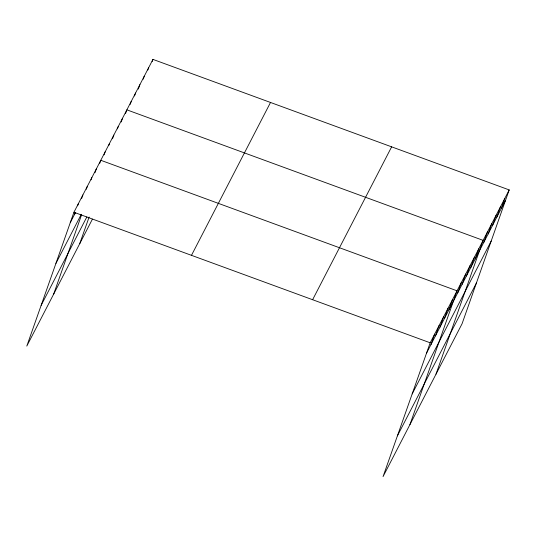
<?xml version="1.0" encoding="UTF-8"?>
<svg xmlns="http://www.w3.org/2000/svg" width="536" height="536" viewBox="0 0 536 536"><rect width="100%" height="100%" fill="white"/><g stroke="black" fill="none" stroke-linecap="round" stroke-linejoin="round"><path stroke-width="0.8" d="M509.2 189.918L430.18 342.792L383.052 476.611L462.072 323.737L509.2 189.918L152.948 59.389L73.928 212.263L26.8 346.082L92.42 219.137M74.732 214.018L75.261 212.531M77.62 205.831L78.403 203.6M81.573 198.662L82.879 194.936M86.309 189.255L87.361 186.273M91.053 179.841L91.837 177.61M95.006 172.672L96.312 168.947M53.667 294.11L81.686 214.534M99.743 163.266L100.795 160.284L457.047 290.814L409.919 424.633M104.091 154.857L105.136 151.876M108.701 145.705L109.485 143.467M112.52 138.784L113.833 135.065M117.391 128.888L118.181 126.657M121.216 121.967L122.523 118.248M79.743 243.659L89.123 217.033M125.558 113.558L126.871 109.84L483.124 240.363L435.996 374.182M130.168 104.406L131.22 101.431M134.516 95.998L135.561 93.023M138.335 89.076L139.909 84.614M143.206 79.181L144.258 76.206M147.815 70.028L148.599 67.797M152.164 61.62L152.948 59.389M430.984 344.548L434.656 334.129M435.467 335.884L439.131 325.466M439.942 327.221L443.614 316.803M444.424 318.558L448.089 308.14M448.9 309.895L452.565 299.477M457.724 292.824L461.389 282.405M462.072 284.415L465.737 273.997M466.414 276.007L470.085 265.588M470.762 267.598L474.434 257.18M475.11 259.19L478.775 248.771M483.8 242.373L487.472 231.954M488.149 233.964L491.813 223.546M492.49 225.555L496.162 215.137M496.839 217.147L500.51 206.729M501.187 208.739L504.852 198.32M70.256 222.681L75.482 212.578M55.918 263.404L81.291 214.313M41.138 305.359L86.839 216.953M191.486 255.337L270.512 102.463M312.615 299.718L391.635 146.844M426.509 353.204L505.528 200.33M412.171 393.933L491.19 241.059M397.39 435.889L476.417 283.015M73.928 212.263L430.18 342.792"/></g></svg>
